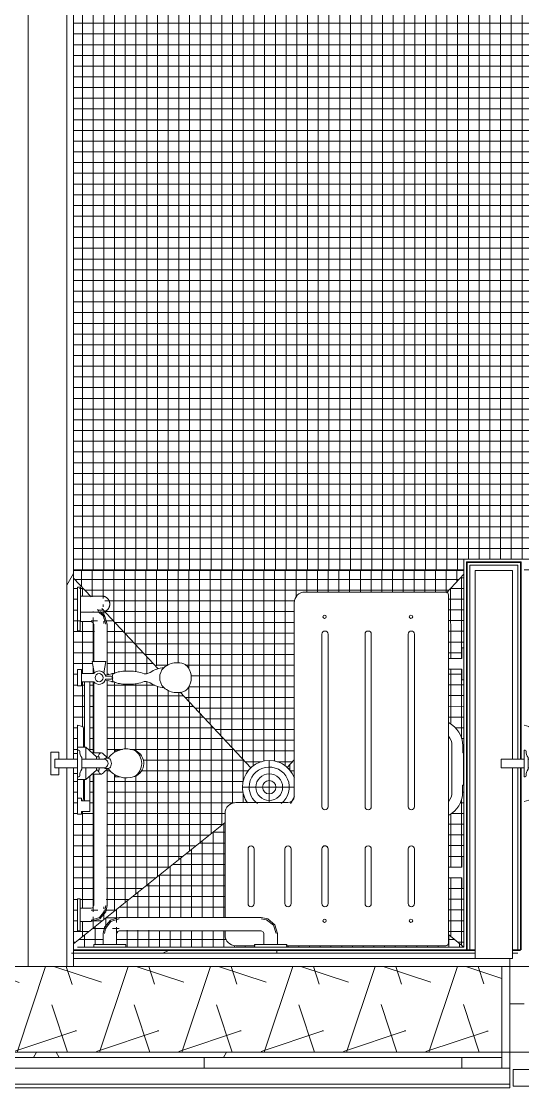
# Model space of a CAD drawing. Header units: inches. Extents: x 25369 to 33163, y -23509 to -20274.
# Drawn here: x 31234.1 to 31280.8, y -22798.6 to -22699.1 of the extents above; entities that cross this region are included whole.
import ezdxf

# ---------------------------------------------------------------- set-up
doc = ezdxf.new("R2010")
doc.units = ezdxf.units.IN
doc.header["$MEASUREMENT"] = 0
doc.linetypes.add('Grid Line 1_2_', pattern=[0.875, 0.5, -0.125, 0.125, -0.125])
for name, color, linetype, lineweight in [('A-FLOR', 192, 'Continuous', 13), ('A-FLOR-PATT', 8, 'Continuous', 13), ('A-GENM', 13, 'Continuous', 13), ('A-WALL', 113, 'Continuous', 13), ('A-WALL-PATT', 111, 'Continuous', 25), ('C-TOPO', 7, 'Continuous', 13), ('I-WALL', 2, 'Continuous', 13), ('L-SITE-WALL', 31, 'Continuous', 13), ('P-SANR-FIXT', 6, 'Continuous', 13), ('Q-SPCQ', 91, 'Continuous', 13), ('S-GRID', 1, 'Continuous', 9)]:
    doc.layers.add(name, color=color, linetype=linetype, lineweight=lineweight)
pattern_1 = [(296.565, (5959.904, 17.28), (0.0001, 115.19999), [12.88, -244.715]), (33.69, (5965.66, 5.76), (-0.00014, 115.19958), [20.768, -394.592]), (33.69, (6080.86, 5.76), (-0.00014, 115.19958), [20.768, -394.592]), (33.69, (6196.06, 5.76), (-0.00014, 115.19958), [20.768, -394.592]), (116.565, (5982.944, 17.28), (0.0001, 115.19999), [12.88, -244.715]), (213.69, (5977.18, 28.8), (-0.00014, 115.19958), [20.768, -394.592]), (213.69, (6092.38, 28.8), (-0.00014, 115.19958), [20.768, -394.592]), (213.69, (6207.58, 28.8), (-0.00014, 115.19958), [20.768, -394.592]), (26.565, (6005.98, 17.28), (0.0001, 115.2), [25.76, -231.836]), (26.565, (6121.18, 17.28), (0.0001, 115.2), [25.76, -231.836]), (270, (6029.02, 28.8), (115.2, 7e-15), [11.52, -103.68]), (225, (6029.02, 17.28), (-1e-14, 115.20042), [16.292, -146.626]), (135, (6017.5, 5.76), (1e-14, 115.20042), [16.292, -146.626]), (288.435, (5982.944, 51.84), (-0.00042, 115.19956), [18.215, -346.08]), (18.435, (5988.7, 34.56), (-0.0004, 115.19956), [18.215, -346.08]), (18.435, (6103.9, 34.56), (-0.0004, 115.19956), [18.215, -346.08]), (18.435, (6219.1, 34.56), (-0.0004, 115.19956), [18.215, -346.08]), (135, (6005.98, 40.32), (1e-14, 115.20042), [16.292, -146.626]), (180, (5994.46, 51.84), (-1e-14, -115.2), [11.52, -103.68]), (251.565, (5954.144, 80.64), (0.00042, 115.19956), [18.215, -346.08]), (315, (5948.38, 63.36), (-1e-14, 115.20042), [16.292, -146.626]), (71.565, (5959.904, 51.84), (0.00042, 115.19956), [18.215, -346.08]), (135, (5965.66, 69.12), (1e-14, 115.20042), [16.292, -146.626]), (225, (6000.22, 80.64), (-1e-14, 115.20042), [16.292, -146.626]), (123.69, (5988.704, 69.12), (-0.00014, 115.19958), [20.768, -394.592]), (123.69, (6103.904, 69.12), (-0.00014, 115.19958), [20.768, -394.592]), (26.565, (5977.18, 86.4), (0.0001, 115.2), [12.88, -244.715]), (26.565, (6092.38, 86.4), (0.0001, 115.2), [12.88, -244.715]), (315, (5988.7, 92.16), (-1e-14, 115.20042), [16.292, -146.626]), (213.69, (6040.54, 109.44), (-0.00014, 115.19958), [20.768, -394.592]), (213.69, (6155.74, 109.44), (-0.00014, 115.19958), [20.768, -394.592]), (213.69, (6270.94, 109.44), (-0.00014, 115.19958), [20.768, -394.592]), (296.565, (6023.264, 97.92), (0.0001, 115.19999), [12.88, -244.715]), (45, (6029.02, 86.4), (1e-14, 115.20042), [16.292, -146.626]), (90, (6040.54, 97.92), (-115.2, 7e-15), [11.52, -103.68]), (213.69, (5988.7, 115.2), (-0.00014, 115.19958), [20.768, -394.592]), (213.69, (6103.9, 115.2), (-0.00014, 115.19958), [20.768, -394.592]), (213.69, (6219.1, 115.2), (-0.00014, 115.19958), [20.768, -394.592]), (315, (5971.42, 103.68), (-1e-14, 115.20042), [8.146, -154.772]), (26.565, (5977.18, 97.92), (0.0001, 115.2), [12.88, -244.715]), (26.565, (6092.38, 97.92), (0.0001, 115.2), [12.88, -244.715]), (90, (5988.7, 103.68), (-115.2, 7e-15), [11.52, -103.68]), (333.435, (5942.62, 109.44), (-0.0001, 115.2), [12.88, -244.715]), (333.435, (6057.82, 109.44), (-0.0001, 115.2), [12.88, -244.715]), (243.435, (5954.144, 103.68), (-0.0001, 115.19999), [12.88, -244.715]), (161.565, (5948.38, 92.16), (0.0004, 115.19956), [18.215, -346.08]), (161.565, (6063.58, 92.16), (0.0004, 115.19956), [18.215, -346.08]), (161.565, (6178.78, 92.16), (0.0004, 115.19956), [18.215, -346.08]), (45, (5931.1, 97.92), (1e-14, 115.20042), [16.292, -146.626]), (26.565, (5936.86, 0), (0.0001, 115.2), [12.88, -244.715]), (26.565, (6052.06, 0), (0.0001, 115.2), [12.88, -244.715]), (116.565, (5948.384, 5.76), (0.0001, 115.19999), [12.88, -244.715]), (206.565, (5942.62, 17.28), (0.0001, 115.2), [12.88, -244.715]), (206.565, (6057.82, 17.28), (0.0001, 115.2), [12.88, -244.715]), (296.565, (5931.104, 11.52), (0.0001, 115.19999), [12.88, -244.715]), (14.036, (6017.5, 51.84), (0.0005, 115.19957), [23.749, -451.233]), (14.036, (6132.7, 51.84), (0.0005, 115.19957), [23.749, -451.233]), (14.036, (6247.9, 51.84), (0.0005, 115.19957), [23.749, -451.233]), (14.036, (6363.1, 51.84), (0.0005, 115.19957), [23.749, -451.233]), (135, (6040.54, 57.6), (1e-14, 115.20042), [16.292, -146.626]), (198.435, (6029.02, 69.12), (-0.0004, 115.19956), [18.215, -346.08]), (198.435, (6144.22, 69.12), (-0.0004, 115.19956), [18.215, -346.08]), (198.435, (6259.42, 69.12), (-0.0004, 115.19956), [18.215, -346.08]), (296.565, (6011.744, 63.36), (0.0001, 115.19999), [12.88, -244.715]), (333.435, (5936.86, 34.56), (-0.0001, 115.2), [12.88, -244.715]), (333.435, (6052.06, 34.56), (-0.0001, 115.2), [12.88, -244.715]), (45, (5948.38, 28.8), (1e-14, 115.20042), [8.146, -154.772]), (116.565, (5954.144, 34.56), (0.0001, 115.19999), [12.88, -244.715]), (225, (5948.38, 46.08), (-1e-14, 115.20042), [16.292, -146.626])]
pattern_2 = [(0, (5931.104, 0), (61.44, 15.36), [2.534, -43.546, 2.534, -43.546, -245.76]), (0, (5931.104, 0), (61.44, 15.36), [-92.16, 2.534, -89.626, 2.534, -43.546, -107.52]), (0, (5931.104, 0), (61.44, 15.36), [-230.4, 2.534, -28.186, 2.534, -74.266]), (120, (5954.144, 7.68), (-44.02215, 45.528601), [2.534, -43.546, 2.534, -43.546, -245.76]), (120, (5954.144, 7.68), (-44.02215, 45.528601), [-92.16, 2.534, -89.626, 2.534, -43.546, -107.52]), (120, (5954.144, 7.68), (-44.02215, 45.528601), [-230.4, 2.534, -28.186, 2.534, -74.266]), (240, (5961.824, 38.4), (-17.41785, -60.888601), [2.534, -43.546, 2.534, -43.546, -245.76]), (240, (5961.824, 38.4), (-17.41785, -60.888601), [-92.16, 2.534, -89.626, 2.534, -43.546, -107.52]), (240, (5961.824, 38.4), (-17.41785, -60.888601), [-230.4, 2.534, -28.186, 2.534, -74.266])]

# ---------------------------------------------------------------- blocks, each defined once
blk = doc.blocks.new('Shower_Seat-Retractable-Frost_Products_LTD_-Handicap-_975L_M_ - Steel-Stainless-110062-Overall Floor Plan')
at = {"layer": 'Q-SPCQ', "color": 43, "lineweight": 9}
for p, q in [((25342.541, -22752.371), (25329.393, -22752.371)), ((25342.791, -22758.579), (25342.791, -22752.62)), ((25328.396, -22753.369), (25328.396, -22771.425)), ((25330.981, -22756.3), (25330.981, -22772.407)), ((25331.558, -22772.407), (25331.558, -22756.3)), ((25335.007, -22756.3), (25335.007, -22772.407)), ((25335.585, -22772.407), (25335.585, -22756.3)), ((25339.034, -22756.3), (25339.034, -22772.407)), ((25339.612, -22772.407), (25339.612, -22756.3)), ((25344.203, -22757.585), (25344.025, -22757.585)), ((25344.025, -22757.585), (25344.025, -22758.579)), ((25342.791, -22758.579), (25342.791, -22759.579)), ((25344.025, -22758.579), (25342.791, -22758.579)), ((25342.791, -22759.579), (25344.025, -22759.579)), ((25342.791, -22764.556), (25342.791, -22759.579)), ((25344.025, -22759.579), (25344.025, -22760.571)), ((25344.025, -22760.571), (25344.203, -22760.571)), ((25342.791, -22764.487), (25342.791, -22773.202)), ((25343.107, -22771.055), (25343.107, -22766.683)), ((25344.108, -22767.387), (25344.108, -22766.712)), ((25344.197, -22767.379), (25344.108, -22767.387)), ((25344.197, -22770.379), (25344.197, -22767.379)), ((25344.107, -22770.379), (25344.197, -22770.379)), ((25344.107, -22771.055), (25344.107, -22770.379)), ((25327.806, -22772.014), (25322.951, -22772.014)), ((25321.953, -22773.012), (25321.953, -22782.762)), ((25342.791, -22778.036), (25342.791, -22773.202)), ((25324.09, -22776.335), (25324.09, -22781.442)), ((25324.667, -22781.442), (25324.667, -22776.335)), ((25327.535, -22781.442), (25327.535, -22776.335)), ((25328.113, -22776.335), (25328.113, -22781.442)), ((25330.981, -22776.335), (25330.981, -22776.385)), ((25330.981, -22776.335), (25330.981, -22781.442)), ((25331.558, -22781.442), (25331.558, -22776.335)), ((25335.007, -22776.335), (25335.007, -22781.442)), ((25335.585, -22781.442), (25335.585, -22776.335)), ((25339.034, -22776.335), (25339.034, -22781.442)), ((25339.612, -22781.442), (25339.612, -22776.335)), ((25330.981, -22781.442), (25330.981, -22777.487)), ((25331.558, -22777.217), (25331.558, -22781.442)), ((25344.025, -22777.043), (25344.025, -22778.036)), ((25344.203, -22777.043), (25344.025, -22777.043)), ((25342.791, -22778.036), (25342.791, -22779.036)), ((25344.025, -22778.036), (25342.791, -22778.036)), ((25342.791, -22779.036), (25344.025, -22779.036)), ((25342.791, -22785.122), (25342.791, -22779.036)), ((25344.025, -22779.036), (25344.025, -22780.029)), ((25344.025, -22780.029), (25344.203, -22780.029)), ((25321.953, -22783.953), (25321.953, -22784.373)), ((25322.951, -22785.371), (25324.754, -22785.371)), ((25327.652, -22785.371), (25342.541, -22785.371))]:
    blk.add_line(p, q, dxfattribs=at)
for centre, radius, start, end in [((25329.393, -22753.369), 0.998, 90, 180), ((25342.541, -22752.62), 0.249, 0, 90), ((25331.234, -22754.676), 0.157, 90, 270), ((25331.234, -22754.676), 0.157, 270, 90), ((25339.288, -22754.676), 0.157, 90, 270), ((25339.288, -22754.676), 0.157, 270, 90), ((25331.269, -22756.3), 0.289, 0, 180), ((25335.296, -22756.3), 0.289, 0, 180), ((25339.323, -22756.3), 0.289, 0, 180), ((25341.818, -22766.399), 2.092, 57.84055, 62.56698), ((25341.685, -22766.712), 2.424, 0, 62.84891), ((25341.754, -22766.683), 1.353, 0, 40), ((25327.806, -22771.425), 0.589, 270, 0), ((25341.656, -22771.026), 1.452, 321.41994, 358.84531), ((25341.638, -22771.018), 2.469, 297.82166, 359.14584), ((25322.951, -22773.012), 0.998, 90, 180), ((25331.268, -22772.407), 0.288, 180, 0), ((25335.296, -22772.407), 0.288, 180, 0), ((25339.323, -22772.407), 0.289, 180, 0), ((25341.921, -22771.671), 1.773, 299.50436, 304.75482), ((25324.379, -22776.335), 0.289, 0, 180), ((25327.824, -22776.335), 0.289, 0, 180), ((25331.269, -22776.335), 0.289, 40.78633, 180), ((25331.269, -22776.335), 0.289, 0, 180), ((25335.296, -22776.335), 0.289, 0, 180), ((25339.323, -22776.335), 0.289, 0, 180), ((25324.379, -22781.442), 0.289, 180, 0), ((25327.824, -22781.442), 0.289, 180, 0), ((25331.269, -22781.442), 0.289, 180, 0), ((25331.269, -22781.442), 0.289, 180, 0), ((25335.296, -22781.442), 0.289, 180, 0), ((25339.323, -22781.442), 0.289, 180, 0), ((25331.234, -22783.04), 0.157, 90, 270), ((25331.234, -22783.04), 0.157, 270, 90), ((25339.288, -22783.04), 0.157, 90, 270), ((25339.288, -22783.04), 0.157, 270, 90), ((25322.951, -22784.373), 0.998, 180, 270), ((25342.541, -22785.122), 0.249, 270, 0)]:
    blk.add_arc(centre, radius, start, end, dxfattribs=at)
blk = doc.blocks.new('Parametric_ADA_Grab_Bar_-_2_Piece_3744 - Parametric_ADA_Grab_Bar_-_2_Piece_3744 2-122809-Overall Floor Plan')
at = {"layer": 'A-GENM', "color": 43, "lineweight": 9}
for p, q in [((1.991, 31.913), (1.852, 32.03)), ((0, 30.031), (0, 31.143)), ((0.25, 30.976), (0.25, 30.031)), ((0.25, 30.906), (1.25, 30.906)), ((0, 30.082), (0, 30.031)), ((0, 30.031), (0.25, 30.031)), ((0.25, 30.031), (0.25, 30.082)), ((1.5, 30.656), (1.5, 27.162)), ((2.75, 25.938), (2.75, 30.656)), ((1.5, 26.395), (1.5, 26.037)), ((1.5, 25.287), (1.5, 18.657)), ((2.75, 18.202), (2.75, 25.386)), ((2.75, 4.406), (2.75, 17.122)), ((1.5, 16.667), (1.5, 4.406)), ((0.25, 5.031), (0, 5.031)), ((0, 2.031), (0, 5.031)), ((0, 5.031), (0, 4.98)), ((0.25, 4.98), (0.25, 5.031)), ((0.25, 5.031), (0.25, 2.031)), ((1.25, 4.156), (0.25, 4.156)), ((17.125, 3.281), (3.875, 3.281)), ((0, 2.082), (0, 2.031)), ((0, 2.031), (0.25, 2.031)), ((0.25, 2.906), (1.25, 2.906)), ((0.25, 2.031), (0.25, 2.082)), ((3.875, 2.031), (17.125, 2.031)), ((2.375, 1.781), (2.375, 0.781)), ((3.625, 0.781), (3.625, 1.781)), ((17.375, 1.781), (17.375, 0.781)), ((18.625, 0.781), (18.625, 1.781)), ((1.5, 0.781), (1.5, 0.531)), ((1.5, 0.781), (4.5, 0.781)), ((1.551, 0.781), (1.5, 0.781)), ((4.5, 0.781), (4.449, 0.781)), ((4.5, 0.531), (4.5, 0.781)), ((16.5, 0.781), (16.5, 0.531)), ((16.5, 0.781), (19.5, 0.781)), ((16.551, 0.781), (16.5, 0.781)), ((19.5, 0.781), (19.449, 0.781)), ((19.5, 0.531), (19.5, 0.781))]:
    blk.add_line(p, q, dxfattribs=at)
at = {"layer": 'A-GENM', "color": 43, "lineweight": 9, "flags": 128}
for points in [[(1.25, 30.906), (1.46, 30.791), (1.5, 30.656)], [(2.625, 30.656), (2.381, 31.438), (1.882, 31.828)], [(2.75, 30.656), (2.506, 31.477), (2.08, 31.837)], [(1.25, 2.906), (2.07, 3.151), (2.624, 3.804), (2.75, 4.406)], [(1.5, 4.406), (1.385, 4.196), (1.25, 4.156)], [(1.25, 3.031), (2.031, 3.275), (2.536, 3.92), (2.625, 4.406)], [(3.875, 3.281), (3.055, 3.037), (2.501, 2.384), (2.375, 1.781)], [(3.875, 3.156), (3.094, 2.913), (2.589, 2.268), (2.5, 1.781)], [(18.625, 1.781), (18.381, 2.602), (17.727, 3.155), (17.125, 3.281)], [(18.5, 1.781), (18.256, 2.563), (17.612, 3.067), (17.125, 3.156)], [(3.625, 1.781), (3.74, 1.992), (3.875, 2.031)], [(17.125, 2.031), (17.335, 1.916), (17.375, 1.781)]]:
    blk.add_lwpolyline(points, dxfattribs=at)
blk = doc.blocks.new('817_Grab_Bars - 8170-001180-V50-Overall Floor Plan')
at = {"layer": 'Q-SPCQ', "color": 43, "lineweight": 9}
for p, q in [((25736.828, -22751.928), (25736.546, -22751.928)), ((25736.828, -22751.928), (25736.546, -22751.928)), ((25736.546, -22755.053), (25736.546, -22751.928)), ((25736.828, -22751.928), (25736.828, -22755.053)), ((25736.828, -22752.137), (25736.828, -22751.928)), ((25736.828, -22751.928), (25736.828, -22752.137)), ((25736.828, -22752.137), (25736.828, -22751.928)), ((25736.546, -22752.74), (25735.828, -22752.74)), ((25736.546, -22752.74), (25735.828, -22752.74)), ((25735.828, -22754.24), (25736.546, -22754.24)), ((25735.828, -22754.24), (25736.546, -22754.24)), ((25736.546, -22754.843), (25736.546, -22755.053)), ((25736.546, -22755.053), (25736.546, -22754.843)), ((25736.546, -22754.843), (25736.546, -22755.053)), ((25736.546, -22755.053), (25736.828, -22755.053)), ((25736.546, -22755.053), (25736.828, -22755.053))]:
    blk.add_line(p, q, dxfattribs=at)
at = {"layer": 'Q-SPCQ', "color": 43, "lineweight": 9, "flags": 128}
for points in [[(25733.828, -22753.49), (25733.828, -22753.46), (25733.83, -22753.43), (25733.833, -22753.401), (25733.837, -22753.371), (25733.843, -22753.341), (25733.849, -22753.312), (25733.857, -22753.283), (25733.866, -22753.254), (25733.876, -22753.226), (25733.887, -22753.198), (25733.899, -22753.171), (25733.912, -22753.144), (25733.927, -22753.118), (25733.942, -22753.092), (25733.959, -22753.067), (25733.976, -22753.042), (25733.995, -22753.019), (25734.014, -22752.996), (25734.034, -22752.974), (25734.055, -22752.952), (25734.077, -22752.932), (25734.1, -22752.912), (25734.123, -22752.894), (25734.148, -22752.876), (25734.172, -22752.859), (25734.198, -22752.844), (25734.224, -22752.829), (25734.251, -22752.815), (25734.278, -22752.803), (25734.306, -22752.791), (25734.334, -22752.781), (25734.363, -22752.772), (25734.392, -22752.764), (25734.421, -22752.757), (25734.45, -22752.751), (25734.48, -22752.747), (25734.51, -22752.743), (25734.54, -22752.741), (25734.57, -22752.74), (25734.578, -22752.74)], [(25735.828, -22752.74), (25735.778, -22752.74), (25735.728, -22752.74), (25735.678, -22752.74), (25735.629, -22752.74), (25735.579, -22752.74), (25735.531, -22752.74), (25735.482, -22752.74), (25735.435, -22752.74), (25735.387, -22752.74), (25735.341, -22752.74), (25735.295, -22752.74), (25735.251, -22752.74), (25735.207, -22752.74), (25735.164, -22752.74), (25735.122, -22752.74), (25735.081, -22752.74), (25735.042, -22752.74), (25735.003, -22752.74), (25734.967, -22752.74), (25734.931, -22752.74), (25734.897, -22752.74), (25734.864, -22752.74), (25734.833, -22752.74), (25734.804, -22752.74), (25734.776, -22752.74), (25734.75, -22752.74), (25734.725, -22752.74), (25734.703, -22752.74), (25734.682, -22752.74), (25734.663, -22752.74), (25734.645, -22752.74), (25734.63, -22752.74), (25734.617, -22752.74), (25734.605, -22752.74), (25734.596, -22752.74), (25734.588, -22752.74), (25734.583, -22752.74), (25734.579, -22752.74), (25734.578, -22752.74)], [(25734.578, -22752.74), (25734.579, -22752.74), (25734.582, -22752.74), (25734.587, -22752.74), (25734.594, -22752.74), (25734.603, -22752.74), (25734.614, -22752.74), (25734.626, -22752.74), (25734.641, -22752.74), (25734.658, -22752.74), (25734.676, -22752.74), (25734.697, -22752.74), (25734.719, -22752.74), (25734.743, -22752.74), (25734.769, -22752.74), (25734.796, -22752.74), (25734.825, -22752.74), (25734.856, -22752.74), (25734.888, -22752.74), (25734.922, -22752.74), (25734.957, -22752.74), (25734.993, -22752.74), (25735.031, -22752.74), (25735.07, -22752.74), (25735.111, -22752.74), (25735.152, -22752.74), (25735.195, -22752.74), (25735.239, -22752.74), (25735.283, -22752.74), (25735.329, -22752.74), (25735.375, -22752.74), (25735.422, -22752.74), (25735.469, -22752.74), (25735.518, -22752.74), (25735.566, -22752.74), (25735.615, -22752.74), (25735.665, -22752.74), (25735.714, -22752.74), (25735.764, -22752.74), (25735.814, -22752.74), (25735.828, -22752.74)], [(25734.578, -22754.24), (25734.548, -22754.24), (25734.518, -22754.238), (25734.488, -22754.235), (25734.458, -22754.231), (25734.429, -22754.225), (25734.399, -22754.219), (25734.37, -22754.211), (25734.342, -22754.202), (25734.314, -22754.192), (25734.286, -22754.181), (25734.258, -22754.169), (25734.231, -22754.156), (25734.205, -22754.141), (25734.179, -22754.126), (25734.154, -22754.109), (25734.13, -22754.092), (25734.106, -22754.073), (25734.083, -22754.054), (25734.061, -22754.034), (25734.04, -22754.013), (25734.019, -22753.991), (25734, -22753.968), (25733.981, -22753.945), (25733.963, -22753.92), (25733.947, -22753.896), (25733.931, -22753.87), (25733.916, -22753.844), (25733.903, -22753.817), (25733.89, -22753.79), (25733.879, -22753.762), (25733.868, -22753.734), (25733.859, -22753.705), (25733.851, -22753.676), (25733.844, -22753.647), (25733.839, -22753.618), (25733.834, -22753.588), (25733.831, -22753.558), (25733.829, -22753.528), (25733.828, -22753.498), (25733.828, -22753.49)], [(25734.578, -22754.24), (25734.579, -22754.24), (25734.582, -22754.24), (25734.587, -22754.24), (25734.594, -22754.24), (25734.603, -22754.24), (25734.614, -22754.24), (25734.626, -22754.24), (25734.641, -22754.24), (25734.658, -22754.24), (25734.676, -22754.24), (25734.697, -22754.24), (25734.719, -22754.24), (25734.743, -22754.24), (25734.769, -22754.24), (25734.796, -22754.24), (25734.825, -22754.24), (25734.856, -22754.24), (25734.888, -22754.24), (25734.922, -22754.24), (25734.957, -22754.24), (25734.993, -22754.24), (25735.031, -22754.24), (25735.07, -22754.24), (25735.111, -22754.24), (25735.152, -22754.24), (25735.195, -22754.24), (25735.239, -22754.24), (25735.283, -22754.24), (25735.329, -22754.24), (25735.375, -22754.24), (25735.422, -22754.24), (25735.469, -22754.24), (25735.518, -22754.24), (25735.566, -22754.24), (25735.615, -22754.24), (25735.665, -22754.24), (25735.714, -22754.24), (25735.764, -22754.24), (25735.814, -22754.24), (25735.828, -22754.24)], [(25735.828, -22754.24), (25735.778, -22754.24), (25735.728, -22754.24), (25735.678, -22754.24), (25735.629, -22754.24), (25735.579, -22754.24), (25735.531, -22754.24), (25735.482, -22754.24), (25735.435, -22754.24), (25735.387, -22754.24), (25735.341, -22754.24), (25735.295, -22754.24), (25735.251, -22754.24), (25735.207, -22754.24), (25735.164, -22754.24), (25735.122, -22754.24), (25735.081, -22754.24), (25735.042, -22754.24), (25735.003, -22754.24), (25734.967, -22754.24), (25734.931, -22754.24), (25734.897, -22754.24), (25734.864, -22754.24), (25734.833, -22754.24), (25734.804, -22754.24), (25734.776, -22754.24), (25734.75, -22754.24), (25734.725, -22754.24), (25734.703, -22754.24), (25734.682, -22754.24), (25734.663, -22754.24), (25734.645, -22754.24), (25734.63, -22754.24), (25734.617, -22754.24), (25734.605, -22754.24), (25734.596, -22754.24), (25734.588, -22754.24), (25734.583, -22754.24), (25734.579, -22754.24), (25734.578, -22754.24)]]:
    blk.add_lwpolyline(points, dxfattribs=at)
blk = doc.blocks.new('Shower-Unit-Zurn-Z7301-SS-MT-DV2P-HW - Z7301-SS-MT-DV2P-HW-234739-Overall Floor Plan')
at = {"layer": 'A-GENM', "color": 43, "lineweight": 9}
for p, q in [((1.063, 2.5), (-1.062, 2.5)), ((-1.062, 2.5), (-1.062, 1.75)), ((1.063, 1.75), (1.063, 2.5)), ((-1.062, 1.75), (-0.4, 1.75)), ((0.4, 1.75), (1.063, 1.75)), ((-1.238, 0), (-1.5, 0)), ((-1.5, 0), (-1.5, -0.75)), ((-1.5, -0.75), (-0.4, -0.75)), ((-1.5, -0.75), (-0.625, -1.75)), ((0.4, -0.75), (1.5, -0.75)), ((0.625, -1.75), (1.5, -0.75)), ((1.5, 0), (1.238, 0)), ((1.5, -0.75), (1.5, 0)), ((-0.625, -1.75), (-0.4, -1.75)), ((-0.625, -1.75), (-0.625, -2)), ((0.4, -1.75), (0.625, -1.75)), ((0.625, -2), (0.625, -1.75)), ((-0.625, -2), (-0.4, -2)), ((0.4, -2), (0.625, -2)), ((-1.052, -3.5), (-1.25, -3.5)), ((-1.25, -3.5), (-1.25, -3.959)), ((1.25, -3.5), (1.065, -3.5)), ((1.25, -3.921), (1.25, -3.5))]:
    blk.add_line(p, q, dxfattribs=at)
at = {"layer": 'A-GENM', "lineweight": 9}
for p, q in [((-4.75, 0), (-4.75, -0.375)), ((-3.25, 0), (-4.75, 0)), ((-4.75, -0.375), (-4.5, -0.375)), ((-4.5, -0.375), (-4.5, -1.125)), ((-3.5, -1.125), (-3.5, -0.375)), ((-3.5, -0.375), (-3.25, -0.375)), ((-1.5, -0.625), (-3.5, -0.625)), ((-3.25, -0.375), (-3.25, 0)), ((7.625, -0.625), (1.5, -0.625)), ((8.75, 0), (7.25, 0)), ((7.25, 0), (7.25, -0.375)), ((7.25, -0.375), (7.625, -0.375)), ((7.625, -0.375), (8.375, -0.375)), ((7.625, -0.375), (7.625, -1.5)), ((8.375, -1.5), (8.375, -0.375)), ((8.375, -0.375), (8.75, -0.375)), ((8.75, -0.375), (8.75, 0)), ((-4.5, -1.125), (-3.5, -1.125)), ((-3.5, -1.125), (-1.172, -1.125)), ((1.172, -1.125), (7.625, -1.125)), ((9.5, -1.365), (8.436, -1.552)), ((9.5, -2.625), (9.5, -1.365)), ((7.753, -2.618), (7.63, -3.185)), ((7.859, -2.609), (7.859, -3.125)), ((8.141, -3.125), (8.141, -2.609)), ((8.37, -3.185), (8.247, -2.618)), ((8.436, -2.448), (9.5, -2.625)), ((7.625, -3.24), (7.625, -3.405)), ((8.375, -3.405), (8.375, -3.24)), ((7.647, -6.422), (7.522, -6.76)), ((7.628, -6.209), (7.647, -6.422)), ((8.353, -6.422), (8.372, -6.209)), ((8.478, -6.76), (8.353, -6.422))]:
    blk.add_line(p, q, dxfattribs=at)
blk.add_circle((8, -2), 0.375, dxfattribs=at)
for centre, radius, start, end in [((8, -2), 0.625, 126.8699, 256.94806), ((8, -2), 0.625, 45.74747, 53.1301), ((8, -2), 0.625, 314.25721, 45.74747), ((8, -2), 0.625, 283.05194, 314.25721), ((11.46, -4.612), 4.078, 165.82687, 183.34056), ((8.981, -4.316), 1.634, 146.12044, 154.53637), ((7.85, -3.233), 0.225, 167.77509, 181.81938), ((8, -3.898), 0.687, 56.90891, 123.09109), ((8, -3.125), 0.141, 180, 360), ((8.15, -3.233), 0.225, 358.18062, 12.22491), ((7.019, -4.316), 1.634, 25.46363, 33.87956), ((4.54, -4.612), 4.078, 356.65944, 14.17313), ((11.604, -4.808), 4.215, 180.56645, 199.4054), ((4.396, -4.808), 4.215, 340.5946, 359.43355), ((9.418, -8.151), 2.352, 143.72244, 177.4669), ((6.582, -8.151), 2.352, 2.5331, 36.27756), ((8.004, -8.991), 1.337, 46.12532, 133.87468), ((8.473, -9.28), 1.869, 138.72004, 176.46729), ((7.527, -9.28), 1.869, 3.53271, 41.27996), ((8.603, -9.288), 1.999, 176.46729, 197.53271), ((7.651, -9.455), 1.049, 204.56383, 235.43617), ((8.349, -9.455), 1.049, 304.56383, 335.43617), ((7.397, -9.288), 1.999, 342.46729, 3.53271), ((7.956, -9.011), 1.587, 235.43617, 271.58881), ((8.044, -9.011), 1.587, 268.41119, 304.56383)]:
    blk.add_arc(centre, radius, start, end, dxfattribs=at)
at = {"layer": 'P-SANR-FIXT', "color": 43, "lineweight": 9}
for p, q in [((0.4, 2.125), (-0.4, 2.125)), ((-0.4, 2.125), (-0.4, 0)), ((0.4, 0), (0.4, 2.125)), ((-0.4, 0), (-1.238, 0)), ((-1.238, 0), (-1.238, -0.096)), ((-0.937, 0.375), (-0.937, 0)), ((-0.4, 0), (0.4, 0)), ((1.238, 0), (0.4, 0)), ((0.935, 0), (0.935, 0.375)), ((1.238, -0.096), (1.238, 0)), ((-3.313, -0.54), (-1.5, -0.54)), ((-1.5, 0), (-3.25, 0)), ((-0.55, -0.38), (-0.4, -0.38)), ((-0.4, -0.38), (-0.4, -2.464)), ((-0.4, -0.38), (0.4, -0.38)), ((0.4, -2.464), (0.4, -0.38)), ((0.4, -0.38), (0.55, -0.38)), ((3.563, 0), (1.5, 0)), ((1.5, -0.54), (3.313, -0.54)), ((3.434, -0.449), (3.563, 0)), ((-0.995, -1.327), (-0.995, -2.232)), ((0.995, -2.232), (0.995, -1.327)), ((-0.476, -2.643), (-0.476, -2.836)), ((0.476, -2.836), (0.476, -2.643))]:
    blk.add_line(p, q, dxfattribs=at)
for centre, radius, start, end in [((-3.313, -0.415), 0.125, 196, 270), ((-1.144, -0.096), 0.0945, 180, 270), ((-1.144, -1.213), 1.023, 54.522, 90), ((1.144, -1.213), 1.023, 90, 125.478), ((1.144, -0.096), 0.0945, 270, 360), ((3.313, -0.415), 0.125, 270, 344), ((0.793, -4.573), 2.151, 126.15343, 200.01754), ((-0.625, -2.115), 0.388, 197.50274, 230.49726), ((-2.256, -4.093), 2.175, 35.17998, 50.49726), ((-0.793, -4.573), 2.151, 337.82608, 53.84657), ((2.256, -4.093), 2.175, 129.50274, 144.81413), ((0.625, -2.115), 0.388, 309.50274, 342.49726), ((0.001, -4.862), 1.308, 200.01754, 336.41809), ((0, -4.514), 1.463, 212.9208, 327.0792)]:
    blk.add_arc(centre, radius, start, end, dxfattribs=at)
for centre, major_axis, ratio, start_param, end_param in [((-0.108, -2.147), (-1.109, 0.077), 0.351489, 2.831356, 3.949343), ((0, -2.836), (-0.476, 0), 0.662364, 0, 3.141593), ((0, -2.464), (-0.4, 0), 0.941821, 0, 3.141593)]:
    blk.add_ellipse(centre, major_axis=major_axis, ratio=ratio, start_param=start_param, end_param=end_param, dxfattribs=at)
blk.add_open_spline([(-0.682, -1.913), (-0.695, -1.918), (-0.815, -1.971), (-0.96, -2.075), (-1.018, -2.222), (-0.979, -2.302), (-0.941, -2.34)], degree=3, knots=[0.2535572, 0.2535572, 0.2535572, 0.2535572, 0.2857143, 0.5714286, 0.7857143, 1, 1, 1, 1], dxfattribs=at)
for points in [[(-0.4, -2.464), (-0.417, -2.482), (-0.444, -2.519), (-0.47, -2.58), (-0.476, -2.621), (-0.476, -2.643)], [(0.476, -2.643), (0.476, -2.621), (0.47, -2.58), (0.444, -2.519), (0.417, -2.482), (0.4, -2.464)]]:
    blk.add_open_spline(points, degree=3, dxfattribs=at)
blk = doc.blocks.new('Shower-Unit-Zurn-Z7301-SS-MT-DV2P-HW - Z7301-SS-MT-DV2P-HW-V61-Overall Floor Plan')
at = {"layer": 'P-SANR-FIXT', "color": 43, "lineweight": 9}
for p, q in [((0.4, 2.125), (-0.4, 2.125)), ((-0.4, 2.125), (-0.4, 0)), ((0.4, 0), (0.4, 2.125)), ((-0.4, 0), (-1.238, 0)), ((-1.238, 0), (-1.238, -0.096)), ((-0.4, 0), (0.4, 0)), ((1.238, 0), (0.4, 0)), ((1.238, -0.096), (1.238, 0)), ((-3.562, 0), (-3.434, -0.449)), ((-3.313, -0.54), (-1.029, -0.54)), ((-1.029, -0.54), (-0.4, -0.54)), ((-1.029, -0.54), (-1.029, -0.99)), ((-1.029, -0.99), (-0.995, -0.99)), ((-0.995, -0.99), (-0.4, -0.99)), ((-0.995, -0.99), (-0.995, -2.232)), ((-0.55, -0.38), (-0.4, -0.38)), ((-0.4, -0.38), (-0.4, -2.464)), ((-0.4, -0.38), (0.4, -0.38)), ((0.4, -2.464), (0.4, -0.38)), ((0.4, -0.38), (0.55, -0.38)), ((0.4, -0.54), (1.029, -0.54)), ((0.4, -0.99), (0.995, -0.99)), ((0.995, -2.232), (0.995, -0.99)), ((0.995, -0.99), (1.029, -0.99)), ((1.029, -0.99), (1.029, -0.54)), ((1.029, -0.54), (3.313, -0.54)), ((3.434, -0.449), (3.563, 0)), ((-0.476, -2.643), (-0.476, -2.836)), ((0.476, -2.836), (0.476, -2.643))]:
    blk.add_line(p, q, dxfattribs=at)
for centre, radius, start, end in [((-3.313, -0.415), 0.125, 196, 270), ((-1.144, -0.096), 0.0945, 180, 270), ((-1.144, -1.213), 1.023, 54.522, 90), ((1.144, -1.213), 1.023, 90, 125.478), ((1.144, -0.096), 0.0945, 270, 360), ((3.313, -0.415), 0.125, 270, 344), ((0.793, -4.573), 2.151, 126.15343, 200.01754), ((-0.625, -2.115), 0.388, 197.50274, 230.49726), ((-2.256, -4.093), 2.175, 35.17998, 50.49726), ((-0.793, -4.573), 2.151, 337.82608, 53.84657), ((2.256, -4.093), 2.175, 129.50274, 144.81413), ((0.625, -2.115), 0.388, 309.50274, 342.49726), ((0.001, -4.862), 1.308, 200.01754, 336.41809), ((0, -4.514), 1.463, 212.9208, 327.0792)]:
    blk.add_arc(centre, radius, start, end, dxfattribs=at)
for centre, major_axis, ratio, start_param, end_param in [((-0.108, -2.147), (-1.109, 0.077), 0.351489, 2.831356, 4.247568), ((0, -2.836), (-0.476, 0), 0.662364, 0, 3.141593), ((0, -2.464), (-0.4, 0), 0.941821, 0, 3.141593)]:
    blk.add_ellipse(centre, major_axis=major_axis, ratio=ratio, start_param=start_param, end_param=end_param, dxfattribs=at)
blk.add_open_spline([(-0.422, -1.833), (-0.464, -1.842), (-0.571, -1.869), (-0.785, -1.949), (-0.96, -2.075), (-1.018, -2.222), (-0.979, -2.302), (-0.941, -2.34)], degree=3, knots=[0.0572746, 0.0572746, 0.0572746, 0.0572746, 0.1428571, 0.2857143, 0.5714286, 0.7857143, 1, 1, 1, 1], dxfattribs=at)
for points in [[(-0.4, -2.464), (-0.417, -2.482), (-0.444, -2.519), (-0.47, -2.58), (-0.476, -2.621), (-0.476, -2.643)], [(0.476, -2.643), (0.476, -2.621), (0.47, -2.58), (0.444, -2.519), (0.417, -2.482), (0.4, -2.464)]]:
    blk.add_open_spline(points, degree=3, dxfattribs=at)
blk = doc.blocks.new('Floor Drain - Round - 5_ Strainer - 3_ Drain-V75-Overall Floor Plan')
at = {"layer": 'P-SANR-FIXT', "color": 43, "lineweight": 9}
for p, q in [((0, 2.5), (0, -1.436)), ((-2.5, 0), (2.325, 0))]:
    blk.add_line(p, q, dxfattribs=at)
for radius in [1.25, 0.625]:
    blk.add_circle((0, 0), radius, dxfattribs=at)
for radius, start, end in [(2.5, 20.87001, 180), (2.5, 20.37485, 180), (1.875, 305.99831, 180), (2.5, 180, 215.37928), (2.5, 180, 215.73637), (1.875, 180, 234.00169), (2.5, 322.84035, 338.9189), (2.5, 330.16199, 339.43153)]:
    blk.add_arc((0, 0), radius, start, end, dxfattribs=at)
blk = doc.blocks.new('Locker Rooms and Restrooms_rvt-2-Overall Floor Plan')
at = {"layer": 'A-FLOR-PATT', "lineweight": 9}
h = blk.add_hatch(dxfattribs=at)
h.set_pattern_fill('FP_54', color=43, style=0, pattern_type=2)
h.set_pattern_definition([(180, (31335.744, -22714.299), (-1e-16, -1), []), (270, (31335.744, -22714.299), (1, 6e-17), [])])
h.paths.add_polyline_path([(25344.453, -22749.291), (25344.531, -22749.604), (25344.515, -22749.541)], flags=0)
h.paths.add_polyline_path([(25396.14, -22749.291), (25396.203, -22749.604), (25396.203, -22749.541)], flags=0)
h.paths.add_polyline_path([(25455.546, -22749.291), (25455.625, -22749.604), (25455.609, -22749.541)], flags=0)
h.paths.add_polyline_path([(25442.078, -22696.49), (25442.152, -22696.237), (25442.078, -22696.24)], flags=0)
h.paths.add_polyline_path([(25388.453, -22696.49), (25388.39, -22696.178), (25388.39, -22696.24), (25388.443, -22696.451)], flags=0)
h.paths.add_polyline_path([(25307.828, -22750.354), (25344.203, -22750.354), (25344.203, -22749.291), (25349.828, -22749.291), (25349.828, -22750.354), (25395.89, -22750.354), (25395.89, -22749.291), (25407.89, -22749.291), (25407.89, -22750.354), (25455.296, -22750.354), (25455.296, -22749.291), (25460.921, -22749.291), (25460.921, -22750.354), (25509.39, -22750.354), (25509.39, -22695.928), (25508.89, -22695.928), (25508.89, -22696.178), (25508.578, -22696.24), (25508.578, -22696.49), (25441.828, -22696.49), (25441.828, -22695.428), (25388.703, -22695.428), (25388.703, -22696.49), (25308.203, -22696.49), (25308.203, -22696.178), (25307.953, -22696.178), (25307.828, -22695.928), (25307.828, -22743.499)], flags=0)
h.paths.add_polyline_path([(25349.515, -22749.604), (25349.578, -22749.525), (25349.515, -22749.541), (25349.265, -22749.604)], flags=0)
h.paths.add_polyline_path([(25407.328, -22749.604), (25407.64, -22749.525), (25407.578, -22749.541)], flags=0)
h.paths.add_polyline_path([(25460.359, -22749.604), (25460.671, -22749.525), (25460.609, -22749.541)], flags=0)
h = blk.add_hatch(dxfattribs=at)
h.set_pattern_fill('FP_44', color=43, style=0, pattern_type=2)
h.set_pattern_definition([(0, (31257.673, -22744.2), (0, 1), []), (90, (31257.673, -22744.2), (-1, 6e-17), [])])
h.paths.add_polyline_path([(25310.369, -22753.631), (25310.242, -22753.49), (25310.249, -22753.56), (25310.302, -22753.591)], flags=0)
h.paths.add_polyline_path([(25310.698, -22753.743), (25310.617, -22753.49), (25310.409, -22753.689), (25310.537, -22753.75), (25310.617, -22753.747)], flags=0)
h.paths.add_polyline_path([(25324.368, -22768.76), (25324.82, -22768.413), (25325.423, -22768.163), (25326.07, -22768.078), (25326.717, -22768.163), (25327.32, -22768.413), (25327.767, -22768.718), (25328.396, -22768.029), (25328.43, -22753.111), (25328.688, -22752.663), (25328.895, -22752.505), (25329.393, -22752.371), (25342.675, -22752.371), (25344.203, -22750.696), (25344.203, -22750.354), (25307.828, -22750.354), (25307.828, -22751.088), (25309.543, -22752.819), (25310.045, -22752.937), (25310.249, -22752.993), (25310.375, -22752.96), (25310.376, -22752.895), (25310.674, -22753.011), (25310.76, -22753.307), (25310.746, -22753.328), (25310.912, -22753.49), (25311.05, -22753.49), (25311.044, -22753.723), (25310.698, -22753.743), (25310.698, -22753.89), (25310.537, -22753.982), (25315.794, -22759.494), (25316.25, -22759.428), (25316.586, -22759.193), (25316.964, -22759.037), (25317.735, -22758.978), (25318.401, -22759.27), (25318.68, -22759.708), (25318.8, -22760.359), (25318.68, -22761.011), (25318.401, -22761.448), (25318.257, -22761.569), (25317.809, -22761.752), (25324.302, -22768.69)], flags=0)
h = blk.add_hatch(dxfattribs=at)
h.set_pattern_fill('FP_43', color=43, style=0, pattern_type=2)
h.set_pattern_definition([(270.042, (31257.1, -22768.047), (0.99999973, 0.00073304), []), (0.042, (31257.1, -22768.047), (-0.00073304, 0.99999973), [])])
h.paths.add_polyline_path([(25344.203, -22785.483), (25344.203, -22780.029), (25344.025, -22780.029), (25344.025, -22779.036), (25342.791, -22779.036), (25342.791, -22784.323), (25344.066, -22785.371)], flags=0)
h.paths.add_polyline_path([(25342.791, -22778.036), (25344.025, -22778.036), (25344.108, -22777.043), (25344.203, -22777.043), (25344.203, -22750.696), (25342.611, -22752.441), (25342.791, -22752.62), (25342.791, -22758.579), (25344.025, -22758.579), (25344.025, -22757.585), (25344.203, -22757.585), (25344.203, -22760.571), (25344.025, -22760.571), (25344.025, -22759.579), (25342.791, -22759.579), (25342.791, -22764.556), (25343.234, -22764.848), (25343.602, -22765.23), (25343.879, -22765.683), (25344.05, -22766.185), (25344.197, -22767.577), (25344.197, -22770.379), (25344.107, -22770.379), (25344.043, -22771.579), (25343.869, -22772.077), (25343.572, -22772.549), (25343.228, -22772.908), (25342.791, -22773.202), (25342.791, -22777.043)], flags=0)
h.paths.add_polyline_path([(25328.238, -22771.822), (25328.376, -22771.577), (25328.28, -22771.719)], flags=0)
h.paths.add_polyline_path([(25328.396, -22769.715), (25328.396, -22768.029), (25327.747, -22768.74), (25328.005, -22769.028), (25328.235, -22769.328)], flags=0)
h = blk.add_hatch(dxfattribs=at)
h.set_pattern_fill('FP_37', color=43, style=0, pattern_type=2)
h.set_pattern_definition([(180, (31265.745, -22768.047), (-1e-16, -1), []), (270, (31265.745, -22768.047), (1, 6e-17), [])])
h.paths.add_polyline_path([(25310.054, -22782.822), (25310.116, -22782.61), (25309.926, -22782.635), (25309.963, -22782.708), (25309.995, -22782.803)], flags=0)
h.paths.add_polyline_path([(25309.717, -22782.885), (25309.753, -22782.668), (25309.664, -22782.652), (25309.589, -22782.74), (25309.453, -22782.748), (25309.453, -22782.803), (25309.584, -22782.844)], flags=0)
h.paths.add_polyline_path([(25309.879, -22782.189), (25309.724, -22782.09), (25309.876, -22782.039)], flags=0)
h.paths.add_polyline_path([(25307.828, -22785.19), (25321.953, -22773.876), (25321.953, -22773.012), (25322.086, -22772.513), (25322.452, -22772.148), (25322.951, -22772.014), (25323.987, -22771.935), (25323.905, -22771.828), (25323.655, -22771.225), (25323.57, -22770.578), (25323.655, -22769.931), (25323.905, -22769.328), (25324.302, -22768.69), (25317.735, -22761.741), (25316.964, -22761.682), (25316.586, -22761.526), (25316.25, -22761.291), (25315.794, -22761.225), (25315.08, -22760.907), (25314.625, -22760.712), (25314.411, -22760.731), (25313.742, -22760.907), (25312.43, -22760.959), (25310.953, -22760.729), (25311.039, -22767.883), (25311.42, -22767.491), (25311.703, -22767.262), (25311.749, -22767.109), (25312.42, -22767.044), (25312.972, -22767.022), (25313.512, -22767.139), (25313.855, -22767.318), (25314.245, -22767.796), (25314.344, -22768.09), (25314.245, -22768.903), (25314.025, -22769.246), (25313.512, -22769.588), (25312.657, -22769.697), (25311.703, -22769.609), (25311.703, -22769.411), (25311.191, -22768.996), (25311.024, -22768.836), (25310.953, -22768.957), (25310.869, -22781.615), (25310.761, -22781.666), (25310.77, -22781.923), (25310.811, -22781.983), (25310.633, -22782.135), (25310.549, -22782.145), (25310.457, -22782.179), (25310.364, -22782.236), (25310.329, -22782.699), (25309.717, -22782.885), (25309.453, -22782.973), (25309.453, -22783.094), (25308.453, -22783.094), (25308.453, -22783.939), (25308.203, -22783.939), (25308.203, -22781.041), (25308.453, -22781.041), (25308.453, -22781.887), (25309.453, -22781.949), (25309.453, -22782.178), (25309.786, -22782.228), (25309.879, -22782.278), (25309.963, -22782.345), (25310.098, -22782.232), (25310.078, -22781.959), (25310.078, -22781.795), (25309.974, -22781.615), (25309.703, -22781.615), (25309.703, -22769.355), (25309.53, -22769.355), (25309.328, -22769.531), (25309.328, -22772.859), (25308.578, -22772.859), (25308.578, -22773.109), (25308.203, -22773.109), (25308.203, -22769.296), (25307.828, -22769.296), (25307.828, -22783.939)], flags=0)
h.paths.add_polyline_path([(25310.613, -22781.946), (25310.723, -22781.879), (25310.578, -22781.615), (25310.511, -22781.649), (25310.578, -22781.769), (25310.506, -22781.916), (25310.593, -22781.891), (25310.629, -22781.879)], flags=0)
h.paths.add_polyline_path([(25308.743, -22771.859), (25308.828, -22771.859), (25308.743, -22771.673), (25308.602, -22771.859)], flags=0)
h.paths.add_polyline_path([(25308.203, -22767.425), (25308.203, -22764.797), (25308.652, -22764.926), (25308.743, -22765.046), (25308.828, -22760.734), (25308.578, -22760.734), (25308.578, -22761.109), (25308.203, -22761.109), (25308.203, -22759.609), (25308.578, -22759.609), (25308.578, -22759.984), (25309.703, -22759.923), (25309.703, -22759.627), (25309.567, -22758.859), (25309.703, -22758.859), (25309.786, -22755.365), (25310.027, -22755.332), (25310.065, -22755.03), (25310.116, -22754.939), (25310.183, -22754.855), (25310.065, -22754.722), (25309.786, -22754.738), (25309.632, -22754.74), (25309.453, -22754.844), (25309.453, -22755.094), (25308.453, -22755.094), (25308.453, -22755.939), (25308.203, -22755.939), (25308.203, -22752.137), (25308.484, -22752.137), (25308.484, -22752.766), (25309.381, -22752.747), (25307.828, -22751.088), (25307.828, -22767.425)], flags=0)
h.paths.add_polyline_path([(25309.703, -22767.364), (25309.703, -22760.734), (25309.328, -22760.734), (25309.328, -22767.188), (25309.53, -22767.364)], flags=0)
h.paths.add_polyline_path([(25310.659, -22754.764), (25310.447, -22754.702), (25310.472, -22754.892), (25310.537, -22754.902), (25310.64, -22754.823), (25310.643, -22754.813)], flags=0)
h.paths.add_polyline_path([(25310.723, -22755.101), (25310.506, -22755.065), (25310.489, -22755.154), (25310.578, -22755.229), (25310.586, -22755.365), (25310.659, -22755.305), (25310.681, -22755.234)], flags=0)
h.paths.add_polyline_path([(25310.953, -22760.084), (25312.43, -22759.76), (25313.742, -22759.812), (25314.675, -22759.988), (25315.72, -22759.52), (25310.409, -22753.936), (25310.254, -22753.988), (25310.166, -22753.915), (25309.984, -22754.114), (25310.13, -22754.131), (25310.283, -22754.078), (25310.198, -22754.19), (25310.046, -22754.28), (25310.074, -22754.454), (25310.537, -22754.489), (25310.723, -22755.101), (25310.828, -22755.365), (25310.953, -22755.365), (25310.953, -22759.989)], flags=0)
h.paths.add_polyline_path([(25309.957, -22755.183), (25309.968, -22754.94), (25310.015, -22754.979), (25309.968, -22755.143)], flags=0)
h.paths.add_polyline_path([(25309.702, -22754.387), (25309.724, -22754.219), (25309.574, -22754.14), (25309.453, -22754.24), (25309.453, -22754.329), (25309.607, -22754.24), (25309.689, -22754.366)], flags=0)
h.paths.add_polyline_path([(25308.203, -22752.066), (25308.203, -22751.928), (25308.484, -22752.032)], flags=0)
h = blk.add_hatch(dxfattribs=at)
h.set_pattern_fill('FP_42', color=43, style=0, pattern_type=2)
h.set_pattern_definition([(0, (31256.931, -22765.797), (0, 0.999), []), (90, (31256.931, -22765.797), (-1, 6e-17), [])])
h.paths.add_polyline_path([(25311.476, -22783.034), (25311.415, -22783.246), (25311.604, -22783.221), (25311.567, -22783.147), (25311.535, -22783.053), (25311.515, -22783.046)], flags=0)
h.paths.add_polyline_path([(25311.814, -22782.97), (25311.777, -22783.187), (25311.868, -22783.201), (25311.941, -22783.115), (25312.078, -22783.107), (25312.078, -22783.053), (25311.946, -22783.012)], flags=0)
h.paths.add_polyline_path([(25308.203, -22785.74), (25308.203, -22785.49), (25309.754, -22785.49), (25309.754, -22785.24), (25310.599, -22785.24), (25310.661, -22784.24), (25310.773, -22784.171), (25310.761, -22783.933), (25310.711, -22783.886), (25310.898, -22783.721), (25310.981, -22783.71), (25311.073, -22783.677), (25311.167, -22783.619), (25311.202, -22783.156), (25311.814, -22782.97), (25312.078, -22782.865), (25312.078, -22782.74), (25321.953, -22782.74), (25321.953, -22773.876), (25307.828, -22785.19), (25307.828, -22785.74)], flags=0)
h.paths.add_polyline_path([(25311.651, -22783.666), (25311.82, -22783.762), (25311.653, -22783.762), (25311.652, -22783.674)], flags=0)
h.paths.add_polyline_path([(25321.987, -22785.49), (25324.754, -22785.49), (25324.754, -22785.371), (25322.692, -22785.337), (25322.245, -22785.079), (25321.987, -22784.631), (25321.902, -22783.99), (25312.078, -22783.907), (25312.078, -22783.678), (25311.772, -22783.615), (25311.652, -22783.577), (25311.567, -22783.51), (25311.43, -22783.615), (25311.45, -22783.907), (25311.453, -22784.061), (25311.556, -22784.24), (25311.806, -22784.24), (25311.806, -22785.24), (25312.652, -22785.24), (25312.652, -22785.49), (25321.953, -22785.49)], flags=0)
h.paths.add_polyline_path([(25342.541, -22785.49), (25344.164, -22785.452), (25342.791, -22784.323), (25342.791, -22785.122), (25342.541, -22785.371), (25327.652, -22785.371), (25327.652, -22785.49), (25328.737, -22785.49)], flags=0)
h.paths.add_polyline_path([(25310.945, -22784.24), (25311.019, -22784.207), (25310.953, -22784.086), (25311.025, -22783.94), (25310.925, -22783.973), (25310.849, -22784.109), (25310.898, -22784.24)], flags=0)
at = {"layer": 'A-WALL-PATT', "lineweight": 9}
h = blk.add_hatch(dxfattribs=at)
h.set_pattern_fill('FP_53', color=253, style=0, pattern_type=2)
h.set_pattern_definition(pattern_1)
h.paths.add_polyline_path([(25349.515, -22786.053), (25349.515, -22785.803), (25348.765, -22785.803), (25348.765, -22786.053), (25349.265, -22786.053)], flags=0)
h.paths.add_polyline_path([(25308.203, -22786.053), (25345.265, -22786.053), (25345.265, -22785.803), (25307.953, -22785.803), (25307.89, -22786.053)], flags=0)
h = blk.add_hatch(dxfattribs=at)
h.set_pattern_fill('FP_53', color=253, style=0, pattern_type=2)
h.set_pattern_definition(pattern_1)
h.paths.add_polyline_path([(25345.265, -22785.803), (25345.265, -22785.74), (25344.765, -22785.74)], flags=0)
h.paths.add_polyline_path([(25345.265, -22785.803), (25344.453, -22785.74), (25328.737, -22785.803)], flags=0)
h.paths.add_polyline_path([(25349.515, -22785.803), (25349.265, -22785.74), (25348.765, -22785.803)], flags=0)
at = {"layer": 'A-FLOR', "color": 43, "lineweight": 9}
for p, q in [((25307.828, -22750.354), (25344.203, -22750.354)), ((25307.828, -22750.354), (25344.203, -22750.354)), ((25344.203, -22750.696), (25342.611, -22752.441)), ((25309.453, -22752.825), (25307.828, -22751.088)), ((25315.72, -22759.52), (25310.474, -22753.915)), ((25324.368, -22768.76), (25317.767, -22761.708)), ((25328.396, -22768.029), (25327.747, -22768.74)), ((25307.826, -22785.191), (25321.953, -22773.876)), ((25344.211, -22785.49), (25342.791, -22784.323)), ((25308.203, -22785.74), (25307.827, -22785.74))]:
    blk.add_line(p, q, dxfattribs=at)
at = {"layer": 'A-WALL', "color": 7}
for p, q in [((25344.515, -22749.541), (25344.453, -22749.541)), ((25344.453, -22749.541), (25344.453, -22785.49)), ((25349.515, -22749.541), (25344.515, -22749.541)), ((25344.765, -22749.604), (25344.515, -22749.604)), ((25344.515, -22749.604), (25344.515, -22785.49)), ((25349.265, -22749.604), (25344.765, -22749.604)), ((25345.265, -22749.854), (25344.765, -22749.854)), ((25344.765, -22749.854), (25344.765, -22785.49)), ((25348.765, -22749.854), (25345.265, -22749.854)), ((25349.265, -22749.854), (25348.765, -22749.854)), ((25349.515, -22749.604), (25349.265, -22749.604)), ((25349.265, -22749.854), (25349.265, -22767.959)), ((25349.578, -22749.541), (25349.515, -22749.541)), ((25349.515, -22749.604), (25349.515, -22767.959)), ((25349.578, -22749.541), (25349.578, -22767.959)), ((25348.765, -22750.354), (25345.265, -22750.354)), ((25345.265, -22750.354), (25345.265, -22785.49)), ((25348.765, -22750.354), (25348.765, -22767.959)), ((25348.765, -22768.759), (25348.765, -22785.49)), ((25349.265, -22768.759), (25349.265, -22785.49)), ((25349.515, -22768.759), (25349.515, -22785.49)), ((25349.578, -22768.759), (25349.578, -22785.49)), ((25307.953, -22785.803), (25307.89, -22785.803)), ((25308.203, -22785.74), (25307.953, -22785.74)), ((25308.203, -22785.803), (25307.953, -22785.803)), ((25344.453, -22785.74), (25308.203, -22785.74)), ((25345.265, -22785.803), (25308.203, -22785.803)), ((25344.453, -22785.49), (25344.453, -22785.74)), ((25344.515, -22785.49), (25344.515, -22785.74)), ((25344.765, -22785.74), (25344.515, -22785.74)), ((25344.765, -22785.74), (25344.515, -22785.74)), ((25344.765, -22785.49), (25344.765, -22785.74)), ((25345.265, -22785.74), (25344.765, -22785.74)), ((25345.265, -22785.74), (25344.765, -22785.74)), ((25345.265, -22785.49), (25345.265, -22785.74)), ((25345.265, -22785.74), (25345.265, -22785.803)), ((25345.265, -22785.803), (25345.265, -22786.053)), ((25348.765, -22785.49), (25348.765, -22785.74)), ((25348.765, -22785.74), (25348.765, -22785.803)), ((25349.265, -22785.74), (25348.765, -22785.74)), ((25349.265, -22785.74), (25348.765, -22785.74)), ((25348.765, -22785.803), (25348.765, -22786.053)), ((25349.515, -22785.803), (25348.765, -22785.803)), ((25349.265, -22785.49), (25349.265, -22785.74)), ((25349.515, -22785.74), (25349.265, -22785.74)), ((25349.515, -22785.74), (25349.265, -22785.74)), ((25349.515, -22785.49), (25349.515, -22785.74)), ((25349.578, -22785.49), (25349.578, -22785.74)), ((25307.89, -22786.053), (25307.64, -22786.053)), ((25308.203, -22786.053), (25307.89, -22786.053)), ((25345.265, -22786.053), (25308.203, -22786.053)), ((25345.265, -22786.053), (25345.265, -22786.553)), ((25348.765, -22786.053), (25348.765, -22786.553)), ((25349.265, -22786.053), (25348.765, -22786.053))]:
    blk.add_line(p, q, dxfattribs=at)
at = {"layer": 'I-WALL', "color": 7}
for p, q in [((25344.453, -22749.291), (25344.203, -22749.291)), ((25344.203, -22749.291), (25344.203, -22785.49)), ((25349.578, -22749.291), (25344.453, -22749.291)), ((25349.828, -22749.291), (25349.578, -22749.291)), ((25344.203, -22785.49), (25308.203, -22785.49)), ((25308.203, -22786.553), (25345.265, -22786.553)), ((25345.265, -22786.553), (25348.765, -22786.553))]:
    blk.add_line(p, q, dxfattribs=at)
at = {"color": 43, "lineweight": 9}
for name, p, rotation in [('817_Grab_Bars - 8170-001180-V50-Overall Floor Plan', (51045.03, -45506.981), 180), ('Shower-Unit-Zurn-Z7301-SS-MT-DV2P-HW - Z7301-SS-MT-DV2P-HW-234739-Overall Floor Plan', (25308.203, -22768.359), 89.99999999999926), ('Shower-Unit-Zurn-Z7301-SS-MT-DV2P-HW - Z7301-SS-MT-DV2P-HW-V61-Overall Floor Plan', (25349.828, -22768.359), 89.99999999999926)]:
    blk.add_blockref(name, p, dxfattribs=dict(at, rotation=rotation))
for name, p in [('Shower_Seat-Retractable-Frost_Products_LTD_-Handicap-_975L_M_ - Steel-Stainless-110062-Overall Floor Plan', (0, 0)), ('Parametric_ADA_Grab_Bar_-_2_Piece_3744 - Parametric_ADA_Grab_Bar_-_2_Piece_3744 2-122809-Overall Floor Plan', (25308.203, -22786.022)), ('Floor Drain - Round - 5_ Strainer - 3_ Drain-V75-Overall Floor Plan', (25326.07, -22770.578))]:
    blk.add_blockref(name, p, dxfattribs=at)
blk = doc.blocks.new('Struct_Xcel_Sports Complex_rvt-2-Overall Floor Plan')
at = {"layer": 'L-SITE-WALL', "color": 43, "lineweight": 9}
blk.add_line((25348.515, -22790.803), (25349.828, -22790.803), dxfattribs=at)

msp = doc.modelspace()

# ---------------------------------------------------------------- hatches: boundary and pattern name
at = {"layer": 'A-WALL-PATT', "lineweight": 9}
h = msp.add_hatch(dxfattribs=at)
h.set_pattern_fill('FP_17', color=253, style=0, pattern_type=2)
h.set_pattern_definition(pattern_2)
h.paths.add_polyline_path([(31234.056, -22787.303), (31234.681, -22787.303), (31234.681, -22561.178), (31234.056, -22561.178), (31234.056, -22786.553)], flags=0)
h.paths.add_polyline_path([(31234.056, -22557.553), (31234.681, -22557.553), (31234.681, -22369.553), (31234.056, -22369.553), (31234.056, -22556.928)], flags=0)
h = msp.add_hatch(dxfattribs=at)
h.set_pattern_fill('FP_17', color=253, style=0, pattern_type=2)
h.set_pattern_definition(pattern_2)
h.paths.add_polyline_path([(31238.306, -22787.303), (31238.931, -22787.303), (31238.905, -22768.759), (31238.306, -22768.759), (31238.306, -22786.553)], flags=0)
h.paths.add_polyline_path([(31238.903, -22767.959), (31238.931, -22767.959), (31238.931, -22369.553), (31238.306, -22369.553), (31238.306, -22767.959)], flags=0)
h = msp.add_hatch(dxfattribs=at)
h.set_pattern_fill('FP_18', color=253, style=0, pattern_type=2)
h.set_pattern_definition([(161.57, (5932.064, 0.96), (-7.6802237, -0.0009796), [0, -54.643, 6.067, 0]), (18.43, (5930.144, 0.96), (-7.6802237, 0.0009796), [0, -54.643, 6.067, 0]), (108.43, (5932.064, 0.96), (3.8382953, -19.20136532), [18.211, -42.499]), (71.57, (5930.144, 0.96), (3.8382953, 19.20136532), [18.211, -42.499])])
h.paths.add_polyline_path([(31066.831, -22795.303), (31278.869, -22795.303), (31278.869, -22787.303), (31044.369, -22787.303), (31044.369, -22795.303)], flags=0)
h = msp.add_hatch(dxfattribs=at)
h.set_pattern_fill('FP_20', color=253, style=0, pattern_type=2)
h.set_pattern_definition([(0, (5931.104, 0), (30.72, 7.68), [2.534, -20.506, 2.534, -20.506, -122.88]), (0, (5931.104, 0), (30.72, 7.68), [-46.08, 2.534, -43.546, 2.534, -20.506, -53.76]), (0, (5931.104, 0), (30.72, 7.68), [-115.2, 2.534, -12.826, 2.534, -35.866]), (120, (5942.624, 3.84), (-22.0110751, 22.7643004), [2.534, -20.506, 2.534, -20.506, -122.88]), (120, (5942.624, 3.84), (-22.0110751, 22.7643004), [-46.08, 2.534, -43.546, 2.534, -20.506, -53.76]), (120, (5942.624, 3.84), (-22.0110751, 22.7643004), [-115.2, 2.534, -12.826, 2.534, -35.866]), (240, (5946.464, 19.2), (-8.7089249, -30.4443004), [2.534, -20.506, 2.534, -20.506, -122.88]), (240, (5946.464, 19.2), (-8.7089249, -30.4443004), [-46.08, 2.534, -43.546, 2.534, -20.506, -53.76]), (240, (5946.464, 19.2), (-8.7089249, -30.4443004), [-115.2, 2.534, -12.826, 2.534, -35.866])])
h.paths.add_polyline_path([(31277.387, -22795.803), (31278.869, -22795.803), (31278.869, -22795.303), (31044.369, -22795.303), (31044.369, -22795.803), (31259.841, -22795.803)], flags=0)
h = msp.add_hatch(dxfattribs=at)
h.set_pattern_fill('FP_21', color=253, style=0, pattern_type=2)
h.set_pattern_definition([(0, (5931.104, 0), (0, 24), []), (90, (5931.104, 0), (-24, 1e-15), [])])
h.paths.add_polyline_path([(31277.387, -22796.803), (31278.869, -22796.803), (31278.869, -22795.803), (31044.369, -22795.803), (31044.369, -22796.803), (31259.841, -22796.803)], flags=0)

# ---------------------------------------------------------------- linework, layer by layer
at = {"layer": 'A-WALL', "color": 7}
for p, q in [((31238.306, -22369.553), (31238.306, -22767.959)), ((31234.681, -22561.178), (31234.681, -22787.303)), ((31238.306, -22768.759), (31238.306, -22787.303)), ((31279.619, -22786.553), (31238.931, -22786.553)), ((31238.931, -22786.553), (31238.931, -22787.303)), ((31279.619, -22798.615), (31279.619, -22786.553)), ((31278.869, -22787.303), (31047.494, -22787.303)), ((31278.869, -22796.803), (31278.869, -22787.303)), ((31278.869, -22795.303), (31044.369, -22795.303)), ((31278.869, -22795.803), (31044.369, -22795.803)), ((31279.619, -22796.803), (31043.619, -22796.803)), ((31614.869, -22796.906), (31279.931, -22796.906)), ((31279.931, -22796.906), (31279.931, -22798.48)), ((31279.619, -22798.303), (31043.619, -22798.303)), ((31043.619, -22798.615), (31279.619, -22798.615)), ((31279.931, -22798.48), (31614.869, -22798.48))]:
    msp.add_line(p, q, dxfattribs=at)
at = {"layer": 'C-TOPO', "color": 43, "lineweight": 9}
msp.add_line((31280.931, -22790.802), (31279.619, -22790.802), dxfattribs=at)
at = {"layer": 'I-WALL', "color": 7}
for p, q in [((31238.931, -22767.959), (31238.931, -22370.303)), ((31238.931, -22786.553), (31238.931, -22768.759))]:
    msp.add_line(p, q, dxfattribs=at)
at = {"layer": 'S-GRID', "linetype": 'Grid Line 1_2_'}
for p, q in [((32358.445, -22787.303), (27402.463, -22787.303)), ((32650.168, -22787.303), (27721.31, -22787.303)), ((32262.445, -22795.303), (27498.463, -22795.303)), ((32554.168, -22795.303), (27846.622, -22795.303))]:
    msp.add_line(p, q, dxfattribs=at)

# ---------------------------------------------------------------- block references
at = {"color": 250, "lineweight": 5}
for name in ['Struct_Xcel_Sports Complex_rvt-2-Overall Floor Plan', 'Locker Rooms and Restrooms_rvt-2-Overall Floor Plan']:
    msp.add_blockref(name, (5931.104, 0), dxfattribs=at)

doc.saveas('drawing.dxf')
